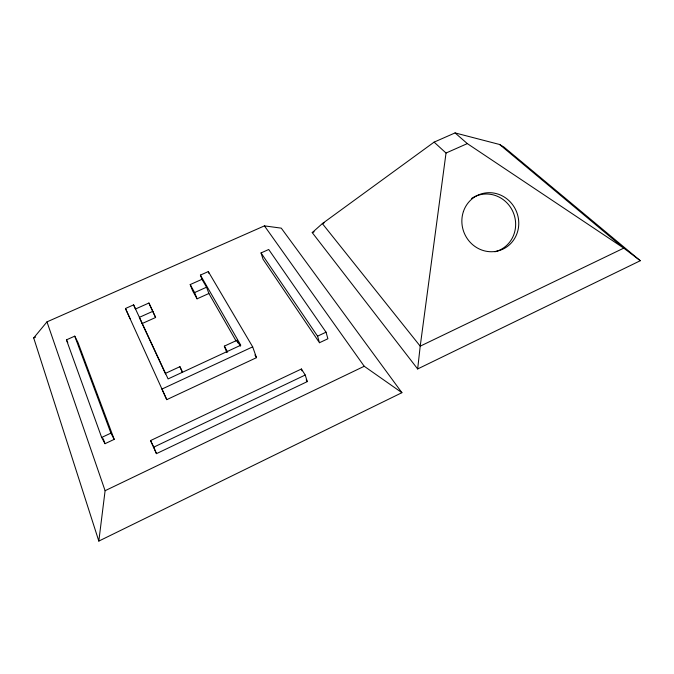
<?xml version="1.0" encoding="UTF-8"?>
<svg xmlns="http://www.w3.org/2000/svg" width="674" height="674" viewBox="0 0 674 674"><rect width="100%" height="100%" fill="white"/><g stroke="black" fill="none" stroke-linecap="round" stroke-linejoin="round"><path stroke-width="1.01" d="M417.661 368.956L420.214 346.166L446.028 153.032L434.107 142.13L322.357 223.599L312.231 232.614L417.661 368.956L640.3 260.712L503.781 146.949L499.603 144.489L455.068 132.913L434.107 142.13M98.825 541.087L105.102 490.706L46.978 321.869L264.427 225.874L281.277 228.149L401.915 392.689L98.825 541.087L33.7 337.935L46.978 321.869M105.102 490.706L364.238 366.268L401.915 392.689M156.452 453.653L307.285 381.602L305.221 375.03L301.413 368.998L150.555 440.585L156.452 453.653L153.647 446.896M153.352 447.342L305.221 375.03M105.009 443.694L114.201 439.372L77.872 342.257L74.747 336.149L66.44 339.856L101.664 437.468L105.009 443.694L103.223 438.757M319.468 342.721L327.893 338.761L326.039 332.181L268.715 249.498L261.04 252.935L263.054 259.254L319.468 342.721L317.564 336.158L261.04 252.935M101.664 437.468L110.915 433.129L74.747 336.149M317.564 336.158L326.039 332.181M252.674 346.857L161.945 389.067L166.756 399.648L256.491 357.667L252.674 346.857L208.3 271.58L200.405 275.093L201.989 279.306L206.539 287.208L208.898 293.493L236.271 341.28M165.416 373.388L179.907 366.681L182.477 371.972M226.776 352.536L224.341 346.133L237.021 340.277L240.416 346.175M152.922 311.27L139.341 317.361L142.104 323.562L155.61 317.488L148.912 303.022L135.457 309.029L133.604 304.867L125.465 308.498L166.756 399.648M201.989 279.306L190.203 284.571L192.629 290.823L197.061 298.826L208.898 293.493M190.203 284.571L194.626 292.558L206.539 287.208M324.261 222.749L322.357 223.599L420.214 346.166L623.762 248.133L640.3 260.712M312.231 232.614L314.135 231.763M446.028 153.032L467.318 143.604L623.762 248.133L499.603 144.489M33.7 337.935L35.621 337.084M455.068 132.913L467.318 143.604M264.427 225.874L364.238 366.268M306.198 379.875L307.285 381.602M254.907 354.971L256.491 357.667M200.405 275.093L240.778 345.214L168.087 378.923L133.604 304.867M224.341 346.133L227.652 352.098M110.915 433.129L114.201 439.372M66.44 339.856L67.804 342.468M150.555 440.585L153.2 445.994M155.61 317.488L148.912 303.022M142.104 323.562L165.568 373.986M125.465 308.498L130.158 318.819M179.907 366.681L182.233 372.115M194.626 292.558L197.061 298.826M208.3 271.58L209.007 273.484M237.021 340.277L238.032 343.024M301.413 368.998L302.003 370.877M471.623 198.426A29.496 28.022 67.6 0 1 513.074 212.032A29.496 28.022 67.6 0 1 494.868 251.79M463.392 211.611A29.749 28.241 67.6 0 0 495.769 251.385A29.749 28.241 67.6 0 0 511.777 203.649A29.749 28.241 67.6 0 0 463.392 211.611"/></g></svg>
